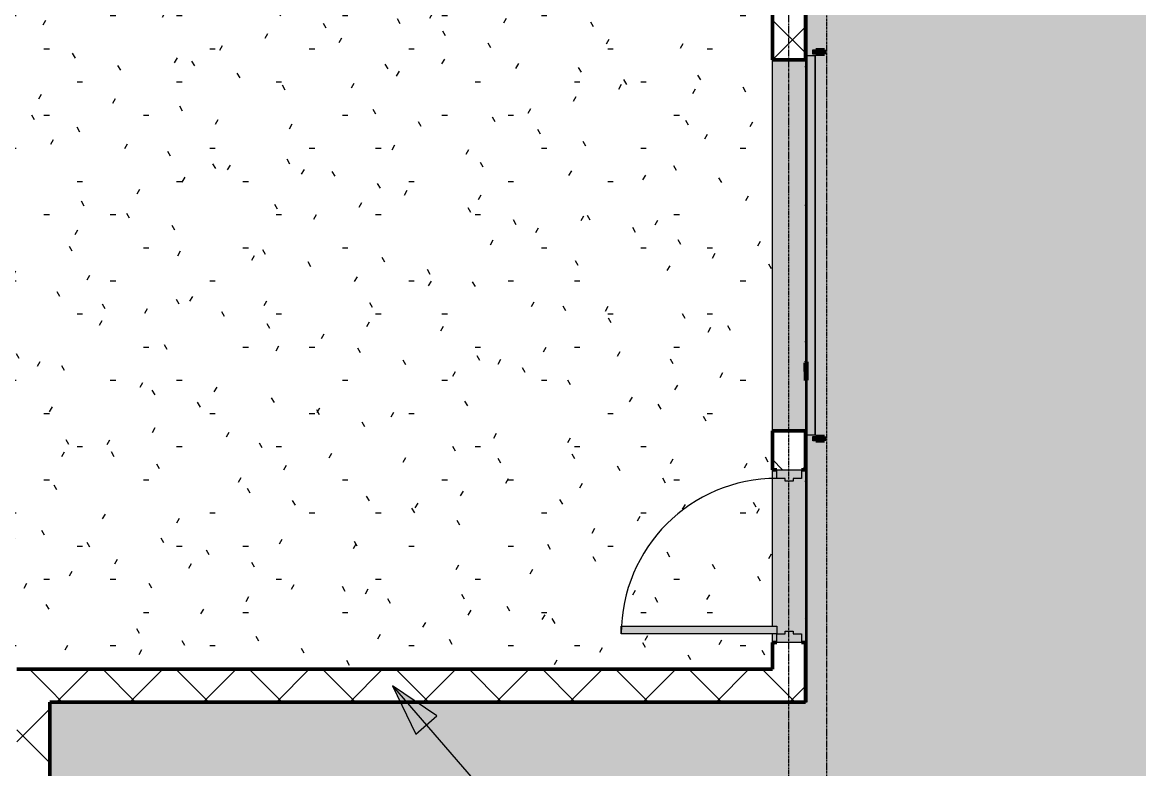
# Model space of a CAD drawing. Header units: inches. Extents: x -4136 to -1276, y 10223 to 12022.
# Drawn here: x -3207.5 to -2949, y 10616 to 10788.9 of the extents above; entities that cross this region are included whole.
import ezdxf

# ---------------------------------------------------------------- set-up
doc = ezdxf.new("R2010")
doc.units = ezdxf.units.IN
doc.header["$MEASUREMENT"] = 0
doc.linetypes.add('Grid Line 1_2_', pattern=[0.875, 0.5, -0.125, 0.125, -0.125])
doc.linetypes.add('IMPORT-DASHEDX2 _3_', pattern=[0.225, 0.15, -0.075])
for name, color, linetype, lineweight in [('A-ANNO-DIMS', 211, 'Continuous', 9), ('A-ANNO-DIMS-96', 211, 'Continuous', 9), ('A-DOOR-1', 173, 'Continuous', 13), ('A-DOOR-2', 10, 'Continuous', 13), ('A-DOOR-3', 153, 'Continuous', 20), ('A-DOOR-4', 155, 'Continuous', 9), ('A-DOOR-5', 163, 'Continuous', 50), ('A-DOOR-FRAM-1', 153, 'Continuous', 20), ('A-FLOR-PATT-2', 8, 'Continuous', 9), ('A-WALL-1', 10, 'Continuous', 13), ('A-WALL-2', 163, 'Continuous', 50), ('A-WALL-3', 173, 'Continuous', 13), ('A-WALL-PATT-1', 7, 'Continuous', 9), ('C-BLDG-PADS-1', 10, 'Continuous', 13), ('C-BLDG-PADS-2', 155, 'Continuous', 9), ('G-ANNO-TEXT', 231, 'Continuous', 9), ('PDF_Geometry-3', 253, 'Continuous', 30), ('PDF_Solid Fills-2', 111, 'Continuous', 50), ('S-GRID-1', 1, 'Grid Line 1_2_', 9), ('site plan_dwg _3_-1', 254, 'IMPORT-DASHEDX2 _3_', 9)]:
    doc.layers.add(name, color=color, linetype=linetype, lineweight=lineweight)
doc.styles.add('Century Gothic', font='ufonts.com_century-gothic.ttf', dxfattribs={"height": 9})
doc.dimstyles.new('OD__1__Tol__', dxfattribs={"dimscale": 12, "dimtxt": 9.397514, "dimasz": 1, "dimexe": 0.75, "dimexo": 0.5, "dimgap": 0.125, "dimtad": 1, "dimdec": 0, "dimzin": 3, "dimdsep": 46, "dimlunit": 4, "dimtxsty": 'Century Gothic', "dimblk1": 'OBLIQUE', "dimblk2": 'OBLIQUE', "dimsah": 1, "dimcen": 0.09, "dimdle": 0.75, "dimazin": 0, "dimtfac": 1, "dimtdec": 4, "dimtix": 1, "dimtmove": 0, "dimatfit": 3, "dimfxl": 1, "dimtvp": 1, "dimtfill": 1, "dimfrac": 2, "dimtolj": 1, "dimtzin": 0, "dimarcsym": 2})
pattern_1 = [(45, (0, 0), (-8.485281, 8.485281), []), (135, (0, 0), (-8.485281, -8.485281), [])]

# ---------------------------------------------------------------- blocks, each defined once
blk = doc.blocks.new('site plan_dwg _3_-1267336-FLOOR PLAN - 1ST FLOOR PLAN')
at = {"layer": 'PDF_Solid Fills-2'}
blk.add_hatch(color=256, dxfattribs=at).paths.add_polyline_path([(2018.99, 851.16), (2019.02, 855.25), (2019.37, 855.42), (2019.34, 851.2)], flags=0)
at = {"layer": 'PDF_Geometry-3'}
for p, q in [((2019.59, 923.67), (2019.94, 924.02)), ((2019.32, 891.57), (2019.68, 891.93)), ((2019.06, 859.94), (2019.41, 860.29)), ((2018.79, 827.67), (2019.14, 828.02)), ((2018.53, 795.88), (2018.88, 796.24))]:
    blk.add_line(p, q, dxfattribs=at)
at = {"layer": 'PDF_Solid Fills-2'}
for p, q in [((2018.99, 851.16), (2019.02, 855.25)), ((2019.02, 855.25), (2019.37, 855.42)), ((2019.37, 855.42), (2019.34, 851.2)), ((2019.34, 851.2), (2018.99, 851.16))]:
    blk.add_line(p, q, dxfattribs=at)
blk = doc.blocks.new('Door-Passage-Single-Flush - 36_ x 84_-1370570-FLOOR PLAN - 1ST FLOOR PLAN')
at = {"layer": 'A-DOOR-2'}
h = blk.add_hatch(color=256, dxfattribs=at)
h.paths.add_polyline_path([(20, -3.0625), (20, 2.6875), (18, 2.6875), (18, 0.75), (17.375, 0.75), (17.375, -1.125), (18, -1.125), (18, -3.0625)], flags=0)
h.paths.add_polyline_path([(-17.375, -1.125), (-17.375, 0.75), (-18, 0.75), (-18, 2.6875), (-20, 2.6875), (-20, -3.0625), (-18, -3.0625), (-18, -1.125)], flags=0)
blk.add_hatch(color=256, dxfattribs=at).paths.add_polyline_path([(18, -3.0625), (16.25, -3.0625), (16.25, -39.0625), (18, -39.0625)], flags=0)
at = {"layer": 'A-DOOR-3'}
for p, q in [((16.25, -3.0625), (18, -3.0625)), ((16.25, -39.0625), (16.25, -3.0625)), ((18, -3.0625), (18, -39.0625)), ((18, -39.0625), (16.25, -39.0625))]:
    blk.add_line(p, q, dxfattribs=at)
at = {"layer": 'A-DOOR-4'}
blk.add_arc((18, -3.0625), 36, 180, 270, dxfattribs=at)
at = {"layer": 'A-DOOR-FRAM-1'}
for p, q in [((-20, 2.6875), (-18, 2.6875)), ((-20, -3.0625), (-20, 2.6875)), ((-18, 2.6875), (-18, 0.75)), ((18, 2.6875), (20, 2.6875)), ((18, 0.75), (18, 2.6875)), ((20, 2.6875), (20, -3.0625)), ((-18, 0.75), (-17.375, 0.75)), ((-17.375, 0.75), (-17.375, -1.125)), ((17.375, 0.75), (18, 0.75)), ((17.375, -1.125), (17.375, 0.75)), ((-18, -1.125), (-18, -3.0625)), ((-17.375, -1.125), (-18, -1.125)), ((18, -1.125), (17.375, -1.125)), ((18, -3.0625), (18, -1.125)), ((-18, -3.0625), (-20, -3.0625)), ((20, -3.0625), (18, -3.0625))]:
    blk.add_line(p, q, dxfattribs=at)
blk = doc.blocks.new('Door-Sectional_DesignersChoice_Amarr - 7_x8_-1261150-FLOOR PLAN - 1ST FLOOR PLAN')
at = {"layer": 'A-DOOR-2'}
for points in [[(22, -37.9), (22, -37.97), (110, -37.97), (110, -37.9)], [(22, -37.97), (22, -39.84), (110, -39.84), (110, -37.97)], [(20.72, -39.25), (20.72, -39.98), (21.72, -39.98), (21.72, -39.25)], [(20.72, -41.98), (21.72, -41.98), (21.72, -39.98), (20.72, -39.98)], [(22, -39.84), (22, -39.9), (110, -39.9), (110, -39.84)], [(110.28, -39.25), (110.28, -39.98), (111.28, -39.98), (111.28, -39.25)], [(110.28, -41.98), (111.28, -41.98), (111.28, -39.98), (110.28, -39.98)]]:
    blk.add_hatch(color=256, dxfattribs=at).paths.add_polyline_path(points, flags=0)
at = {"layer": 'A-DOOR-1'}
for p, q in [((22, -37.97), (22, -37.9)), ((22, -37.9), (110, -37.9)), ((22, -39.84), (22, -37.97)), ((22, -37.97), (110, -37.97)), ((110, -37.9), (110, -37.97)), ((110, -37.97), (110, -39.84)), ((20.72, -39.98), (20.72, -39.25)), ((20.72, -39.25), (21.72, -39.25)), ((21.72, -39.25), (21.72, -39.98)), ((22, -39.9), (22, -39.84)), ((22, -39.84), (110, -39.84)), ((22, -39.9), (110, -39.9)), ((110, -39.84), (110, -39.9)), ((110.28, -39.98), (110.28, -39.25)), ((110.28, -39.25), (111.28, -39.25)), ((111.28, -39.25), (111.28, -39.98))]:
    blk.add_line(p, q, dxfattribs=at)
at = {"layer": 'A-DOOR-5'}
for p, q in [((21.72, -39.98), (20.72, -39.98)), ((20.72, -39.98), (20.72, -41.98)), ((21.72, -41.98), (21.72, -39.98)), ((111.28, -39.98), (110.28, -39.98)), ((110.28, -39.98), (110.28, -41.98)), ((111.28, -41.98), (111.28, -39.98)), ((20.72, -41.98), (21.72, -41.98)), ((110.28, -41.98), (111.28, -41.98))]:
    blk.add_line(p, q, dxfattribs=at)
blk = doc.blocks.new('DIMBLOCK2-FLOOR PLAN - 1ST FLOOR PLAN')
at = {"layer": 'A-ANNO-DIMS-96'}
for p, q in [((-3247.25, 10626.21), (-3247.25, 11772.4)), ((-3038.21, 11763.4), (-3256.25, 11763.4)), ((-3247.25, 11763.4), (-3038.21, 11763.4)), ((-3211.02, 10635.21), (-3256.25, 10635.21)), ((-3247.25, 10635.21), (-3211.02, 10635.21))]:
    blk.add_line(p, q, dxfattribs=at)
at = {"layer": 'A-ANNO-DIMS-96', "lineweight": 50}
for p, q in [((-3247.25, 11763.4), (-3253.25, 11769.4)), ((-3247.25, 11763.4), (-3241.25, 11757.4)), ((-3247.25, 10635.21), (-3253.25, 10641.21)), ((-3247.25, 10635.21), (-3241.25, 10629.21))]:
    blk.add_line(p, q, dxfattribs=at)
at = {"layer": 'A-ANNO-DIMS-96', "color": 0, "insert": (-3260.28, 11180.06), "char_height": 9, "width": 46.1821, "attachment_point": 1, "rotation": 90, "line_spacing_factor": 0.984502, "style": 'Century Gothic', "bg_fill": 3, "box_fill_scale": 1.25, "bg_fill_color": 256, "bg_fill_true_color": 13158600, "bg_fill_transparency": 0}
blk.add_mtext('94\' - 0"', dxfattribs=at)
blk = doc.blocks.new('_Oblique')
at = {"color": 0, "linetype": 'ByBlock', "lineweight": -2}
blk.add_line((-0.5, -0.5), (0.5, 0.5), dxfattribs=at)

msp = doc.modelspace()

# ---------------------------------------------------------------- hatches: boundary and pattern name
at = {"layer": 'A-FLOR-PATT-2'}
h = msp.add_hatch(dxfattribs=at)
h.set_pattern_fill('FP_3', color=256, style=0, pattern_type=2)
h.set_pattern_definition([(0, (0, 0), (30.72, 7.68), [1.267, -21.773, 1.267, -21.773, -122.88]), (0, (0, 0), (30.72, 7.68), [-46.08, 1.267, -44.813, 1.267, -21.773, -53.76]), (0, (0, 0), (30.72, 7.68), [-115.2, 1.267, -14.093, 1.267, -37.133]), (120, (11.52, 3.84), (-22.011075, 22.7643004), [1.267, -21.773, 1.267, -21.773, -122.88]), (120, (11.52, 3.84), (-22.011075, 22.7643004), [-46.08, 1.267, -44.813, 1.267, -21.773, -53.76]), (120, (11.52, 3.84), (-22.011075, 22.7643004), [-115.2, 1.267, -14.093, 1.267, -37.133]), (240, (15.36, 19.2), (-8.708925, -30.4443004), [1.267, -21.773, 1.267, -21.773, -122.88]), (240, (15.36, 19.2), (-8.708925, -30.4443004), [-46.08, 1.267, -44.813, 1.267, -21.773, -53.76]), (240, (15.36, 19.2), (-8.708925, -30.4443004), [-115.2, 1.267, -14.093, 1.267, -37.133])])
h.paths.add_polyline_path([(-3208.83, 10638.43), (-3208.83, 10639.02), (-3033.83, 10639.02), (-3033.83, 10647.21), (-3068.83, 10647.21), (-3068.83, 10648.96), (-3033.83, 10648.96), (-3033.83, 10794.54), (-3034.17, 10794.77), (-3665.86, 10794.77), (-3540.91, 10638.43), (-3455.24, 10638.43)], flags=0)
h.paths.add_polyline_path([(-3532.11, 10645.12), (-3532.11, 10648.12), (-3319.11, 10648.12), (-3319.11, 10753.12), (-3532.11, 10753.12), (-3532.11, 10756.12), (-3316.11, 10756.12), (-3316.11, 10645.12), (-3455.24, 10645.12)], flags=0)
at = {"layer": 'A-WALL-1'}
msp.add_hatch(color=256, dxfattribs=at).paths.add_polyline_path([(-3026.2, 10694.21), (-3026.2, 10780.21), (-3033.83, 10780.21), (-3033.83, 10694.21), (-3026.33, 10694.21)], flags=0)
h = msp.add_hatch(color=256, dxfattribs=at)
h.paths.add_polyline_path([(-3033.83, 10645.21), (-3032.83, 10645.21), (-3032.83, 10647.21), (-3033.83, 10647.21)], flags=0)
h.paths.add_polyline_path([(-3026.2, 10645.21), (-3026.2, 10685.21), (-3027.08, 10685.21), (-3027.08, 10683.21), (-3029.02, 10683.21), (-3029.02, 10682.58), (-3030.89, 10682.58), (-3030.89, 10683.21), (-3032.83, 10683.21), (-3032.83, 10685.21), (-3033.83, 10685.21), (-3033.83, 10648.96), (-3032.83, 10648.96), (-3032.83, 10647.21), (-3030.89, 10647.21), (-3030.89, 10647.83), (-3029.02, 10647.83), (-3029.02, 10647.21), (-3027.08, 10647.21), (-3027.08, 10645.21)], flags=0)
at = {"layer": 'A-WALL-PATT-1'}
h = msp.add_hatch(dxfattribs=at)
h.set_pattern_fill('FP_1', color=256, style=0, pattern_type=2)
h.set_pattern_definition(pattern_1)
h.paths.add_polyline_path([(-3033.83, 10639.02), (-3026.2, 10639.02), (-3026.2, 10645.21), (-3033.83, 10645.21), (-3033.83, 10644.18)], flags=0)
h.paths.add_polyline_path([(-3033.83, 10685.21), (-3026.2, 10685.21), (-3026.2, 10694.21), (-3033.83, 10694.21)], flags=0)
h.paths.add_polyline_path([(-3026.2, 10780.21), (-3026.2, 10810.46), (-3033.83, 10810.46), (-3033.83, 10780.21)], flags=0)
h = msp.add_hatch(dxfattribs=at)
h.set_pattern_fill('FP_1', color=256, style=0, pattern_type=2)
h.set_pattern_definition(pattern_1)
h.paths.add_polyline_path([(-3201.2, 10386.77), (-3201.2, 10639.02), (-3208.83, 10639.02), (-3208.83, 10386.77)], flags=0)
h = msp.add_hatch(dxfattribs=at)
h.set_pattern_fill('FP_1', color=256, style=0, pattern_type=2)
h.set_pattern_definition(pattern_1)
h.paths.add_polyline_path([(-3026.2, 10631.4), (-3026.2, 10639.02), (-3201.2, 10639.02), (-3201.2, 10631.4), (-3120.79, 10631.4)], flags=0)
at = {"layer": 'C-BLDG-PADS-1'}
h = msp.add_hatch(color=256, dxfattribs=at)
h.paths.add_polyline_path([(-1946.2, 10394.4), (-1946.2, 10794.54), (-1946.65, 10794.84), (-1947.34, 10795.45), (-1947.94, 10796.13), (-1948.45, 10796.9), (-1948.86, 10797.72), (-1949.15, 10798.58), (-1949.33, 10799.48), (-1949.39, 10800.4), (-2090.2, 10800.4), (-2090.26, 10799.48), (-2090.44, 10798.58), (-2090.74, 10797.72), (-2091.14, 10796.9), (-2091.65, 10796.13), (-2092.25, 10795.45), (-2092.94, 10794.84), (-2093.7, 10794.33), (-2094.52, 10793.93), (-2095.39, 10793.63), (-2096.29, 10793.46), (-2097.2, 10793.4), (-2098.12, 10793.46), (-2099.01, 10793.63), (-2099.88, 10793.93), (-2100.7, 10794.33), (-2101.46, 10794.84), (-2102.15, 10795.45), (-2102.76, 10796.13), (-2103.27, 10796.9), (-2103.67, 10797.72), (-2103.96, 10798.58), (-2104.14, 10799.48), (-2104.2, 10800.4), (-2246.2, 10800.4), (-2246.26, 10799.48), (-2246.44, 10798.58), (-2246.74, 10797.72), (-2247.14, 10796.9), (-2247.65, 10796.13), (-2248.25, 10795.45), (-2248.94, 10794.84), (-2249.7, 10794.33), (-2250.52, 10793.93), (-2251.39, 10793.63), (-2252.29, 10793.46), (-2253.2, 10793.4), (-2254.12, 10793.46), (-2255.01, 10793.63), (-2255.88, 10793.93), (-2256.7, 10794.33), (-2257.46, 10794.84), (-2258.15, 10795.45), (-2258.76, 10796.13), (-2259.27, 10796.9), (-2259.67, 10797.72), (-2259.96, 10798.58), (-2260.14, 10799.48), (-2260.2, 10800.4), (-2402.2, 10800.4), (-2402.26, 10799.48), (-2402.44, 10798.58), (-2402.74, 10797.72), (-2403.14, 10796.9), (-2403.65, 10796.13), (-2404.25, 10795.45), (-2404.94, 10794.84), (-2405.7, 10794.33), (-2406.52, 10793.93), (-2407.39, 10793.63), (-2408.29, 10793.46), (-2409.2, 10793.4), (-2410.12, 10793.46), (-2411.01, 10793.63), (-2411.88, 10793.93), (-2412.7, 10794.33), (-2413.46, 10794.84), (-2414.15, 10795.45), (-2414.76, 10796.13), (-2415.27, 10796.9), (-2415.67, 10797.72), (-2415.96, 10798.58), (-2416.14, 10799.48), (-2416.2, 10800.4), (-2558.2, 10800.4), (-2558.26, 10799.48), (-2558.44, 10798.58), (-2558.74, 10797.72), (-2559.14, 10796.9), (-2559.65, 10796.13), (-2560.25, 10795.45), (-2560.94, 10794.84), (-2561.7, 10794.33), (-2562.52, 10793.93), (-2563.39, 10793.63), (-2564.29, 10793.46), (-2565.2, 10793.4), (-2566.12, 10793.46), (-2567.01, 10793.63), (-2567.88, 10793.93), (-2568.7, 10794.33), (-2569.46, 10794.84), (-2570.15, 10795.45), (-2570.76, 10796.13), (-2571.27, 10796.9), (-2571.67, 10797.72), (-2571.96, 10798.58), (-2572.14, 10799.48), (-2572.2, 10800.4), (-2714.2, 10800.4), (-2714.26, 10799.48), (-2714.44, 10798.58), (-2714.74, 10797.72), (-2715.14, 10796.9), (-2715.65, 10796.13), (-2716.25, 10795.45), (-2716.94, 10794.84), (-2717.7, 10794.33), (-2718.52, 10793.93), (-2719.39, 10793.63), (-2720.29, 10793.46), (-2721.2, 10793.4), (-2722.12, 10793.46), (-2723.01, 10793.63), (-2723.88, 10793.93), (-2724.7, 10794.33), (-2725.46, 10794.84), (-2726.15, 10795.45), (-2726.76, 10796.13), (-2727.27, 10796.9), (-2727.67, 10797.72), (-2727.96, 10798.58), (-2728.14, 10799.48), (-2728.2, 10800.4), (-2870.2, 10800.4), (-2870.26, 10799.48), (-2870.44, 10798.58), (-2870.74, 10797.72), (-2871.14, 10796.9), (-2871.65, 10796.13), (-2872.25, 10795.45), (-2872.94, 10794.84), (-2873.7, 10794.33), (-2874.52, 10793.93), (-2875.39, 10793.63), (-2876.29, 10793.46), (-2877.2, 10793.4), (-2878.12, 10793.46), (-2879.01, 10793.63), (-2879.88, 10793.93), (-2880.7, 10794.33), (-2881.46, 10794.84), (-2882.15, 10795.45), (-2882.76, 10796.13), (-2883.27, 10796.9), (-2883.67, 10797.72), (-2883.96, 10798.58), (-2884.14, 10799.48), (-2884.2, 10800.4), (-3023.02, 10800.4), (-3023.08, 10799.48), (-3023.25, 10798.58), (-3023.55, 10797.72), (-3023.95, 10796.9), (-3024.46, 10796.13), (-3025.07, 10795.45), (-3025.75, 10794.84), (-3025.85, 10794.78), (-3025.85, 10781.21), (-3023.85, 10781.21), (-3023.85, 10693.21), (-3025.85, 10693.21), (-3025.85, 10631.4), (-3201.2, 10631.4), (-3201.2, 10394.4), (-3003.2, 10394.4), (-3003.2, 10404.4), (-2980.2, 10404.4), (-2980.2, 10394.4), (-2788.2, 10394.4), (-2788.2, 10404.4), (-2765.2, 10404.4), (-2765.2, 10394.4), (-2573.2, 10394.4), (-2573.2, 10404.4), (-2550.2, 10404.4), (-2550.2, 10394.4), (-2358.2, 10394.4), (-2358.2, 10404.4), (-2335.2, 10404.4), (-2335.2, 10394.4), (-2143.2, 10394.4), (-2143.2, 10404.4), (-2120.2, 10404.4), (-2120.2, 10394.4), (-2117.43, 10394.4)], flags=0)
h.paths.add_polyline_path([(-3023.85, 10691.93), (-3024.5, 10691.93), (-3024.5, 10692.93), (-3021.78, 10692.93), (-3021.78, 10691.93), (-3023.78, 10691.93)], flags=0)
h.paths.add_polyline_path([(-3023.91, 10781.49), (-3024.5, 10781.49), (-3024.5, 10782.49), (-3021.78, 10782.49), (-3021.78, 10781.49), (-3023.85, 10781.49)], flags=0)

# ---------------------------------------------------------------- linework, layer by layer
at = {"layer": 'A-WALL-2'}
for p, q in [((-3033.83, 10810.46), (-3033.83, 10780.21)), ((-3026.2, 10780.21), (-3026.2, 10810.46)), ((-3033.83, 10780.21), (-3026.2, 10780.21)), ((-3033.83, 10694.21), (-3033.83, 10685.21)), ((-3026.2, 10694.21), (-3033.83, 10694.21)), ((-3026.2, 10685.21), (-3026.2, 10694.21)), ((-3033.83, 10685.21), (-3032.83, 10685.21)), ((-3027.08, 10685.21), (-3026.2, 10685.21)), ((-3033.83, 10645.21), (-3033.83, 10639.02)), ((-3032.83, 10645.21), (-3033.83, 10645.21)), ((-3026.2, 10645.21), (-3027.08, 10645.21)), ((-3026.2, 10631.4), (-3026.2, 10645.21)), ((-3033.83, 10639.02), (-3208.83, 10639.02)), ((-3201.2, 10394.4), (-3201.2, 10631.4)), ((-3201.2, 10631.4), (-3026.2, 10631.4))]:
    msp.add_line(p, q, dxfattribs=at)
at = {"layer": 'A-WALL-3'}
for p, q in [((-3033.83, 10694.21), (-3033.83, 10780.21)), ((-3026.2, 10780.21), (-3026.2, 10694.21)), ((-3033.83, 10648.96), (-3033.83, 10685.21)), ((-3026.2, 10685.21), (-3026.2, 10645.21)), ((-3033.83, 10645.21), (-3033.83, 10647.21))]:
    msp.add_line(p, q, dxfattribs=at)
at = {"layer": 'C-BLDG-PADS-2'}
for p, q in [((-3025.85, 10794.78), (-3025.85, 10781.21)), ((-3025.85, 10693.21), (-3025.85, 10631.4)), ((-3025.85, 10631.4), (-3026.2, 10631.4))]:
    msp.add_line(p, q, dxfattribs=at)
at = {"layer": 'S-GRID-1'}
for p, q in [((-3021.2, 10327.11), (-3021.2, 11973.42)), ((-3030.02, 10375.11), (-3030.02, 11925.42))]:
    msp.add_line(p, q, dxfattribs=at)

# ---------------------------------------------------------------- block references
at = {"layer": 'A-DOOR-1'}
for name, p, rotation in [('Door-Sectional_DesignersChoice_Amarr - 7_x8_-1261150-FLOOR PLAN - 1ST FLOOR PLAN', (-3063.75, 10671.21), 89.9999999999996), ('Door-Passage-Single-Flush - 36_ x 84_-1370570-FLOOR PLAN - 1ST FLOOR PLAN', (-3029.77, 10665.21), 269.9999999999996)]:
    msp.add_blockref(name, p, dxfattribs=dict(at, rotation=rotation))
at = {"layer": 'site plan_dwg _3_-1', "rotation": 0.4767314902811993}
msp.add_blockref('site plan_dwg _3_-1267336-FLOOR PLAN - 1ST FLOOR PLAN', (-5038.04, 9837.99), dxfattribs=at)

# ---------------------------------------------------------------- next in the draw order: dimensions: what is measured, and where the dimension line sits
at = {"layer": 'A-ANNO-DIMS'}
dim = msp.add_linear_dim(base=(-3247.25, 11763.4), p1=(-3205.02, 10635.21), p2=(-3032.21, 11763.4), angle=90, dimstyle='OD__1__Tol__', override={"dimpost": '<>', "dimfxl": 1141.345724}, dxfattribs=at)
dim.commit()
dim.dimension.update_dxf_attribs({"geometry": 'DIMBLOCK2-FLOOR PLAN - 1ST FLOOR PLAN', "text_midpoint": (-3253.47, 11199.3)})

# ---------------------------------------------------------------- next in the draw order: hatches: boundary and pattern name
at = {"layer": 'G-ANNO-TEXT'}
msp.add_hatch(color=256, dxfattribs=at).paths.add_polyline_path([(-3121.79, 10635.18), (-3116.38, 10623.99), (-3111.51, 10628.19)], flags=0)

# ---------------------------------------------------------------- next in the draw order: linework, layer by layer
for p, q in [((-3121.79, 10635.18), (-3116.38, 10623.99)), ((-3111.51, 10628.19), (-3121.79, 10635.18)), ((-3121.79, 10635.18), (-3031.64, 10530.79)), ((-3116.38, 10623.99), (-3111.51, 10628.19))]:
    msp.add_line(p, q, dxfattribs=at)

doc.saveas('drawing.dxf')
